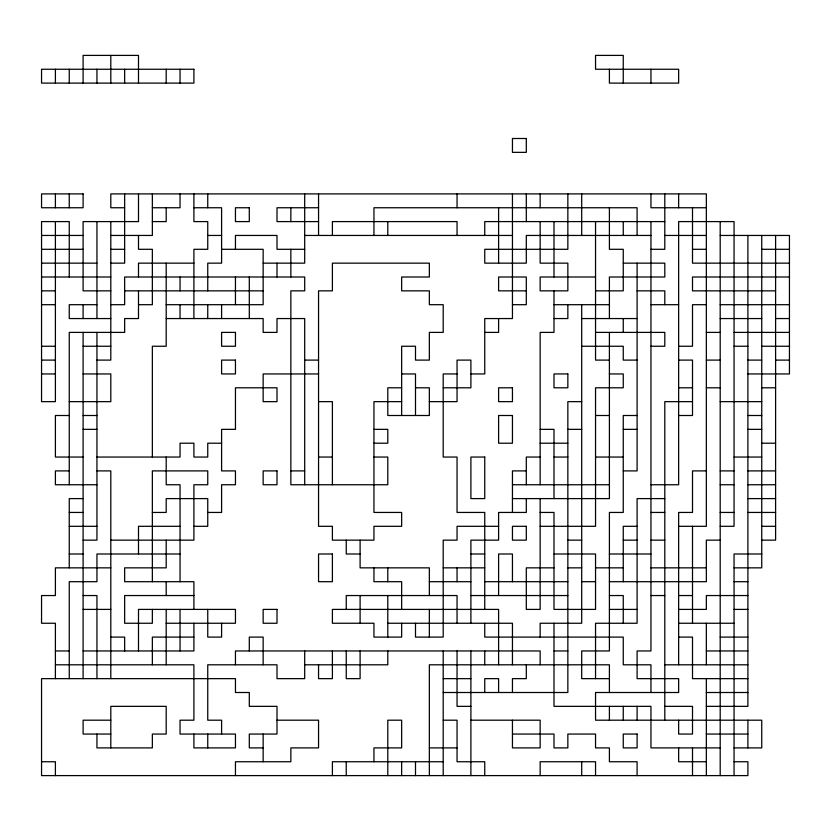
<?xml version="1.0" encoding="UTF-8"?>
<svg xmlns="http://www.w3.org/2000/svg" width="831" height="831" viewBox="0 0 831 831"><rect width="100%" height="100%" fill="white"/><g stroke="black" fill="none" stroke-linecap="round" stroke-linejoin="round"><path stroke-width="1.25" d="M124.65 207.75L110.803 207.75L110.803 193.903L706.35 193.903L706.35 526.303L678.647 526.303M152.353 207.75L180.047 207.75L180.047 193.903M193.903 207.75L221.597 207.75L221.597 263.147L207.75 263.147L207.75 290.85M318.553 207.75L277.003 207.75L277.003 221.597L318.553 221.597M706.35 207.75L650.953 207.75L650.953 193.903M152.353 221.597L166.2 221.597L166.2 207.75M664.8 221.597L484.753 221.597L484.753 235.453M41.55 235.453L83.1 235.453M110.803 235.453L152.353 235.453L152.353 193.903M207.75 235.453L221.597 235.453M304.697 235.453L512.447 235.453M650.953 235.453L526.303 235.453L526.303 263.147L484.753 263.147L484.753 249.3L567.853 249.3L567.853 193.903M664.8 235.453L706.35 235.453M720.197 235.453L789.45 235.453L789.45 373.95L747.9 373.95M41.55 249.3L83.1 249.3M110.803 249.3L124.65 249.3M221.597 249.3L263.147 249.3L263.147 304.697L166.2 304.697M304.697 249.3L277.003 249.3L277.003 235.453L235.453 235.453L235.453 249.3M650.953 249.3L664.8 249.3L664.8 193.903M692.503 249.3L706.35 249.3M761.747 249.3L789.45 249.3M41.55 263.147L96.947 263.147M110.803 263.147L124.65 263.147L124.65 193.903M193.903 263.147L138.497 263.147L138.497 277.003M263.147 263.147L304.697 263.147L304.697 193.903M623.25 263.147L664.8 263.147L664.8 277.003L609.403 277.003L609.403 318.553M789.45 263.147L692.503 263.147L692.503 207.75M41.55 277.003L110.803 277.003M595.547 277.003L540.15 277.003L540.15 290.85L567.853 290.85L567.853 263.147L540.15 263.147L540.15 221.597M789.45 277.003L692.503 277.003L692.503 290.85L775.603 290.85M41.55 290.85L55.397 290.85M110.803 290.85L83.1 290.85L83.1 221.597L138.497 221.597L138.497 193.903M124.65 290.85L263.147 290.85M526.303 290.85L498.6 290.85L498.6 277.003L526.303 277.003L526.303 304.697L512.447 304.697M595.547 290.85L623.25 290.85L623.25 249.3L609.403 249.3L609.403 207.75M637.097 290.85L664.8 290.85L664.8 304.697M41.55 304.697L55.397 304.697M96.947 304.697L69.253 304.697L69.253 318.553L110.803 318.553M110.803 304.697L124.65 304.697L124.65 277.003L304.697 277.003L304.697 290.85L290.85 290.85L290.85 484.753L387.797 484.753L387.797 457.05L373.95 457.05M138.497 304.697L152.353 304.697L152.353 249.3L138.497 249.3L138.497 235.453M553.997 304.697L609.403 304.697M650.953 304.697L678.647 304.697M706.35 304.697L692.503 304.697L692.503 346.247L678.647 346.247M720.197 304.697L789.45 304.697M166.2 318.553L263.147 318.553L263.147 332.4L277.003 332.4L277.003 318.553L304.697 318.553L304.697 484.753M553.997 318.553L567.853 318.553L567.853 304.697M581.7 318.553L637.097 318.553M720.197 318.553L761.747 318.553M775.603 318.553L789.45 318.553M484.753 332.4L498.6 332.4L498.6 318.553M595.547 332.4L664.8 332.4L664.8 346.247L650.953 346.247M706.35 332.4L720.197 332.4M734.053 332.4L789.45 332.4M41.55 346.247L55.397 346.247M83.1 346.247L110.803 346.247M581.7 346.247L623.25 346.247L623.25 360.103L637.097 360.103M734.053 346.247L747.9 346.247M761.747 346.247L789.45 346.247M41.55 360.103L55.397 360.103M96.947 360.103L110.803 360.103L110.803 221.597M304.697 360.103L318.553 360.103M609.403 360.103L595.547 360.103L595.547 221.597M678.647 360.103L692.503 360.103L692.503 415.5L678.647 415.5M706.35 360.103L720.197 360.103M747.9 360.103L761.747 360.103M775.603 360.103L789.45 360.103M41.55 373.95L55.397 373.95M83.1 373.95L110.803 373.95L110.803 401.653L69.253 401.653M318.553 373.95L263.147 373.95L263.147 401.653L277.003 401.653L277.003 387.797L235.453 387.797L235.453 429.347L221.597 429.347L221.597 470.897L235.453 470.897L235.453 484.753L221.597 484.753L221.597 512.447L207.75 512.447M401.653 373.95L415.5 373.95L415.5 415.5M457.05 373.95L443.203 373.95L443.203 457.05L457.05 457.05L457.05 512.447L484.753 512.447L484.753 609.403M470.897 373.95L484.753 373.95L484.753 318.553L512.447 318.553L512.447 193.903M609.403 373.95L623.25 373.95L623.25 387.797L595.547 387.797L595.547 526.303L540.15 526.303M401.653 387.797L387.797 387.797L387.797 415.5L429.347 415.5L429.347 387.797L415.5 387.797M443.203 387.797L470.897 387.797L470.897 360.103L457.05 360.103L457.05 401.653L429.347 401.653M678.647 387.797L692.503 387.797M706.35 387.797L720.197 387.797M761.747 387.797L775.603 387.797M318.553 401.653L332.4 401.653L332.4 484.753M401.653 401.653L373.95 401.653L373.95 512.447L401.653 512.447L401.653 526.303L373.95 526.303L373.95 540.15L332.4 540.15L332.4 526.303L318.553 526.303L318.553 290.85L332.4 290.85L332.4 263.147L429.347 263.147L429.347 277.003L401.653 277.003L401.653 290.85L429.347 290.85L429.347 304.697L443.203 304.697L443.203 332.4L429.347 332.4L429.347 360.103L415.5 360.103L415.5 346.247L401.653 346.247L401.653 415.5M581.7 401.653L567.853 401.653L567.853 692.503L443.203 692.503M692.503 401.653L664.8 401.653L664.8 720.197M720.197 401.653L761.747 401.653M69.253 415.5L55.397 415.5L55.397 457.05L83.1 457.05M83.1 415.5L96.947 415.5M595.547 415.5L609.403 415.5M637.097 415.5L623.25 415.5L623.25 512.447L609.403 512.447L609.403 650.953L581.7 650.953L581.7 678.647L609.403 678.647M747.9 415.5L761.747 415.5M83.1 429.347L96.947 429.347M373.95 429.347L387.797 429.347L387.797 443.203L373.95 443.203M540.15 429.347L553.997 429.347L553.997 498.6M567.853 429.347L581.7 429.347M623.25 429.347L637.097 429.347M747.9 429.347L761.747 429.347M221.597 443.203L207.75 443.203L207.75 457.05L193.903 457.05L193.903 443.203L180.047 443.203L180.047 457.05L96.947 457.05M540.15 443.203L567.853 443.203M761.747 443.203L775.603 443.203M318.553 457.05L332.4 457.05M540.15 457.05L526.303 457.05L526.303 484.753M553.997 457.05L567.853 457.05M595.547 457.05L623.25 457.05M734.053 457.05L761.747 457.05M69.253 470.897L55.397 470.897L55.397 484.753L96.947 484.753M96.947 470.897L110.803 470.897L110.803 678.647M290.85 470.897L304.697 470.897M526.303 470.897L512.447 470.897L512.447 512.447M623.25 470.897L637.097 470.897L637.097 263.147M706.35 470.897L692.503 470.897L692.503 512.447L678.647 512.447L678.647 664.8M720.197 470.897L734.053 470.897M747.9 470.897L775.603 470.897M512.447 484.753L609.403 484.753M650.953 484.753L678.647 484.753L678.647 221.597L734.053 221.597L734.053 526.303L720.197 526.303M720.197 484.753L734.053 484.753M747.9 484.753L775.603 484.753M83.1 498.6L69.253 498.6L69.253 567.853M512.447 498.6L609.403 498.6L609.403 332.4M664.8 498.6L637.097 498.6L637.097 623.25L595.547 623.25L595.547 678.647M747.9 498.6L775.603 498.6M69.253 512.447L83.1 512.447M152.353 512.447L166.2 512.447L166.2 498.6L207.75 498.6L207.75 526.303L193.903 526.303M540.15 512.447L553.997 512.447L553.997 609.403L595.547 609.403L595.547 553.997L553.997 553.997M650.953 512.447L664.8 512.447M720.197 512.447L734.053 512.447M747.9 512.447L775.603 512.447M69.253 526.303L96.947 526.303M180.047 526.303L138.497 526.303L138.497 553.997M498.6 526.303L457.05 526.303L457.05 540.15L443.203 540.15L443.203 637.097L415.5 637.097L415.5 623.25M637.097 526.303L623.25 526.303L623.25 581.7M761.747 526.303L775.603 526.303M83.1 540.15L96.947 540.15L96.947 332.4M110.803 540.15L193.903 540.15L193.903 484.753L207.75 484.753L207.75 470.897L152.353 470.897L152.353 581.7M567.853 540.15L581.7 540.15M623.25 540.15L637.097 540.15M650.953 540.15L664.8 540.15M720.197 540.15L706.35 540.15L706.35 581.7L609.403 581.7M761.747 540.15L775.603 540.15L775.603 235.453M69.253 553.997L83.1 553.997M180.047 553.997L96.947 553.997L96.947 581.7L69.253 581.7L69.253 678.647M360.103 553.997L346.247 553.997L346.247 540.15M470.897 553.997L484.753 553.997M609.403 553.997L650.953 553.997M761.747 553.997L734.053 553.997L734.053 775.603M110.803 567.853L55.397 567.853L55.397 595.547L41.55 595.547L41.55 623.25L55.397 623.25L55.397 678.647M443.203 567.853L484.753 567.853M553.997 567.853L526.303 567.853L526.303 609.403L540.15 609.403L540.15 498.6M567.853 567.853L581.7 567.853M595.547 567.853L623.25 567.853M650.953 567.853L706.35 567.853M734.053 567.853L761.747 567.853L761.747 235.453M429.347 581.7L470.897 581.7M484.753 581.7L567.853 581.7M581.7 581.7L595.547 581.7M734.053 581.7L747.9 581.7M83.1 595.547L96.947 595.547L96.947 678.647M193.903 595.547L124.65 595.547L124.65 623.25L152.353 623.25L152.353 609.403M470.897 595.547L567.853 595.547M609.403 595.547L623.25 595.547L623.25 623.25M650.953 595.547L664.8 595.547M678.647 595.547L692.503 595.547M747.9 595.547L706.35 595.547L706.35 609.403L678.647 609.403M83.1 609.403L110.803 609.403M609.403 609.403L637.097 609.403M734.053 609.403L747.9 609.403M166.2 623.25L235.453 623.25L235.453 609.403L138.497 609.403L138.497 650.953M387.797 623.25L512.447 623.25L512.447 664.8M678.647 623.25L734.053 623.25M110.803 637.097L124.65 637.097L124.65 650.953M193.903 637.097L152.353 637.097L152.353 664.8M678.647 637.097L692.503 637.097L692.503 678.647L747.9 678.647M720.197 637.097L747.9 637.097M55.397 650.953L69.253 650.953M83.1 650.953L193.903 650.953L193.903 623.25M553.997 650.953L567.853 650.953M706.35 650.953L747.9 650.953M55.397 664.8L193.903 664.8L193.903 720.197L180.047 720.197L180.047 734.053L235.453 734.053L235.453 747.9L193.903 747.9L193.903 734.053M304.697 664.8L387.797 664.8L387.797 650.953M664.8 664.8L747.9 664.8M443.203 678.647L470.897 678.647M706.35 692.503L747.9 692.503M470.897 706.35L457.05 706.35L457.05 650.953M664.8 706.35L692.503 706.35L692.503 734.053L678.647 734.053L678.647 720.197M706.35 706.35L747.9 706.35L747.9 235.453M110.803 720.197L83.1 720.197L83.1 734.053L110.803 734.053M277.003 720.197L318.553 720.197L318.553 747.9L290.85 747.9L290.85 761.747L235.453 761.747L235.453 775.603M443.203 720.197L457.05 720.197L457.05 761.747L484.753 761.747L484.753 775.603M470.897 720.197L540.15 720.197L540.15 747.9L512.447 747.9L512.447 720.197M512.447 734.053L553.997 734.053L553.997 747.9L567.853 747.9L567.853 734.053L595.547 734.053L595.547 747.9L609.403 747.9L609.403 761.747L637.097 761.747L637.097 775.603M706.35 734.053L747.9 734.053M263.147 747.9L249.3 747.9L249.3 734.053L277.003 734.053L277.003 706.35L249.3 706.35L249.3 692.503L235.453 692.503L235.453 678.647L41.55 678.647L41.55 775.603L747.9 775.603L747.9 761.747L734.053 761.747M429.347 747.9L457.05 747.9M720.197 747.9L650.953 747.9L650.953 706.35L553.997 706.35L553.997 623.25M734.053 747.9L761.747 747.9L761.747 720.197L595.547 720.197L595.547 692.503L678.647 692.503L678.647 678.647L637.097 678.647L637.097 650.953L650.953 650.953L650.953 221.597M41.55 761.747L55.397 761.747L55.397 775.603M443.203 761.747L332.4 761.747L332.4 775.603M706.35 761.747L678.647 761.747L678.647 747.9M747.9 720.197L747.9 747.9M720.197 221.597L720.197 775.603M706.35 623.25L706.35 664.8M706.35 678.647L706.35 775.603M692.503 526.303L692.503 623.25M692.503 747.9L692.503 775.603M678.647 193.903L678.647 207.75M650.953 69.253L650.953 83.1M650.953 692.503L650.953 664.8L623.25 664.8L623.25 637.097L484.753 637.097L484.753 623.25M637.097 235.453L637.097 207.75L373.95 207.75L373.95 235.453M637.097 706.35L637.097 720.197M623.25 83.1L623.25 55.397L595.547 55.397L595.547 69.253L678.647 69.253L678.647 83.1L609.403 83.1L609.403 69.253M623.25 221.597L623.25 235.453M623.25 318.553L623.25 332.4M623.25 706.35L623.25 720.197M609.403 692.503L609.403 664.8L429.347 664.8L429.347 775.603M609.403 706.35L609.403 720.197M595.547 775.603L595.547 761.747L540.15 761.747L540.15 775.603M581.7 193.903L581.7 235.453M581.7 304.697L581.7 623.25L540.15 623.25L540.15 637.097M581.7 761.747L581.7 775.603M553.997 221.597L553.997 277.003M553.997 290.85L553.997 332.4L540.15 332.4L540.15 484.753M540.15 193.903L540.15 207.75M540.15 664.8L540.15 650.953L235.453 650.953L235.453 664.8M526.303 193.903L526.303 221.597M526.303 498.6L526.303 512.447L498.6 512.447L498.6 540.15L470.897 540.15L470.897 623.25M526.303 664.8L526.303 678.647L512.447 678.647L512.447 692.503M512.447 581.7L512.447 553.997L498.6 553.997L498.6 595.547M498.6 207.75L498.6 263.147M498.6 664.8L498.6 609.403L332.4 609.403L332.4 623.25L373.95 623.25L373.95 637.097L401.653 637.097L401.653 623.25M498.6 692.503L498.6 678.647L484.753 678.647L484.753 692.503M484.753 650.953L484.753 664.8M470.897 650.953L470.897 775.603M457.05 193.903L457.05 207.75M457.05 235.453L457.05 221.597L332.4 221.597L332.4 235.453M457.05 567.853L457.05 581.7M457.05 623.25L457.05 595.547L346.247 595.547L346.247 609.403M443.203 650.953L443.203 775.603M429.347 595.547L429.347 567.853L360.103 567.853L360.103 540.15M429.347 609.403L429.347 637.097M415.5 761.747L415.5 775.603M401.653 609.403L401.653 581.7L373.95 581.7L373.95 567.853M401.653 761.747L401.653 775.603M387.797 221.597L387.797 235.453M387.797 567.853L387.797 581.7M387.797 595.547L387.797 637.097M387.797 775.603L387.797 720.197L401.653 720.197L401.653 747.9L373.95 747.9L373.95 761.747M360.103 595.547L360.103 623.25M360.103 650.953L360.103 678.647L346.247 678.647L346.247 650.953M346.247 761.747L346.247 775.603M332.4 650.953L332.4 678.647L318.553 678.647L318.553 664.8M318.553 193.903L318.553 235.453M304.697 650.953L304.697 678.647L277.003 678.647L277.003 664.8L207.75 664.8L207.75 720.197L221.597 720.197L221.597 734.053M290.85 207.75L290.85 221.597M290.85 249.3L290.85 277.003M277.003 263.147L277.003 277.003M263.147 664.8L263.147 637.097L249.3 637.097L249.3 650.953M263.147 734.053L263.147 761.747M249.3 277.003L249.3 318.553M235.453 277.003L235.453 304.697M221.597 304.697L221.597 318.553M221.597 623.25L221.597 637.097L207.75 637.097L207.75 609.403M207.75 193.903L207.75 207.75M207.75 304.697L207.75 318.553M207.75 734.053L207.75 747.9M193.903 193.903L193.903 221.597L207.75 221.597L207.75 249.3L193.903 249.3L193.903 318.553M193.903 609.403L193.903 581.7L124.65 581.7L124.65 567.853L166.2 567.853L166.2 540.15M180.047 69.253L180.047 83.1M180.047 277.003L180.047 290.85M180.047 304.697L180.047 318.553M180.047 581.7L180.047 484.753L166.2 484.753L166.2 457.05M180.047 609.403L180.047 650.953M166.2 69.253L166.2 83.1M166.2 263.147L166.2 346.247L152.353 346.247L152.353 457.05M166.2 581.7L166.2 595.547M166.2 609.403L166.2 664.8M138.497 83.1L138.497 55.397L83.1 55.397L83.1 83.1M138.497 290.85L138.497 318.553L124.65 318.553L124.65 332.4L69.253 332.4L69.253 484.753M124.65 69.253L124.65 83.1M110.803 55.397L110.803 83.1M110.803 747.9L110.803 706.35L166.2 706.35L166.2 734.053L152.353 734.053L152.353 747.9L96.947 747.9L96.947 734.053M96.947 69.253L96.947 83.1M96.947 221.597L96.947 318.553M83.1 304.697L83.1 318.553M83.1 332.4L83.1 678.647M69.253 69.253L69.253 83.1M69.253 193.903L69.253 207.75M69.253 277.003L69.253 221.597L41.55 221.597L41.55 401.653L55.397 401.653L55.397 221.597M55.397 69.253L55.397 83.1M55.397 193.903L55.397 207.75M193.903 69.253L41.55 69.253L41.55 83.1L193.903 83.1L193.903 69.253M526.303 138.497L512.447 138.497L512.447 152.353L526.303 152.353L526.303 138.497M83.1 193.903L41.55 193.903L41.55 207.75L83.1 207.75L83.1 193.903M249.3 207.75L235.453 207.75L235.453 221.597L249.3 221.597L249.3 207.75M235.453 332.4L221.597 332.4L221.597 346.247L235.453 346.247L235.453 332.4M235.453 360.103L221.597 360.103L221.597 373.95L235.453 373.95L235.453 360.103M567.853 373.95L553.997 373.95L553.997 387.797L567.853 387.797L567.853 373.95M512.447 387.797L498.6 387.797L498.6 401.653L512.447 401.653L512.447 387.797M512.447 415.5L498.6 415.5L498.6 443.203L512.447 443.203L512.447 415.5M484.753 457.05L470.897 457.05L470.897 498.6L484.753 498.6L484.753 457.05M277.003 470.897L263.147 470.897L263.147 484.753L277.003 484.753L277.003 470.897M526.303 526.303L512.447 526.303L512.447 540.15L526.303 540.15L526.303 526.303M332.4 553.997L318.553 553.997L318.553 581.7L332.4 581.7L332.4 553.997M277.003 609.403L263.147 609.403L263.147 623.25L277.003 623.25L277.003 609.403M637.097 734.053L623.25 734.053L623.25 747.9L637.097 747.9L637.097 734.053"/></g></svg>
